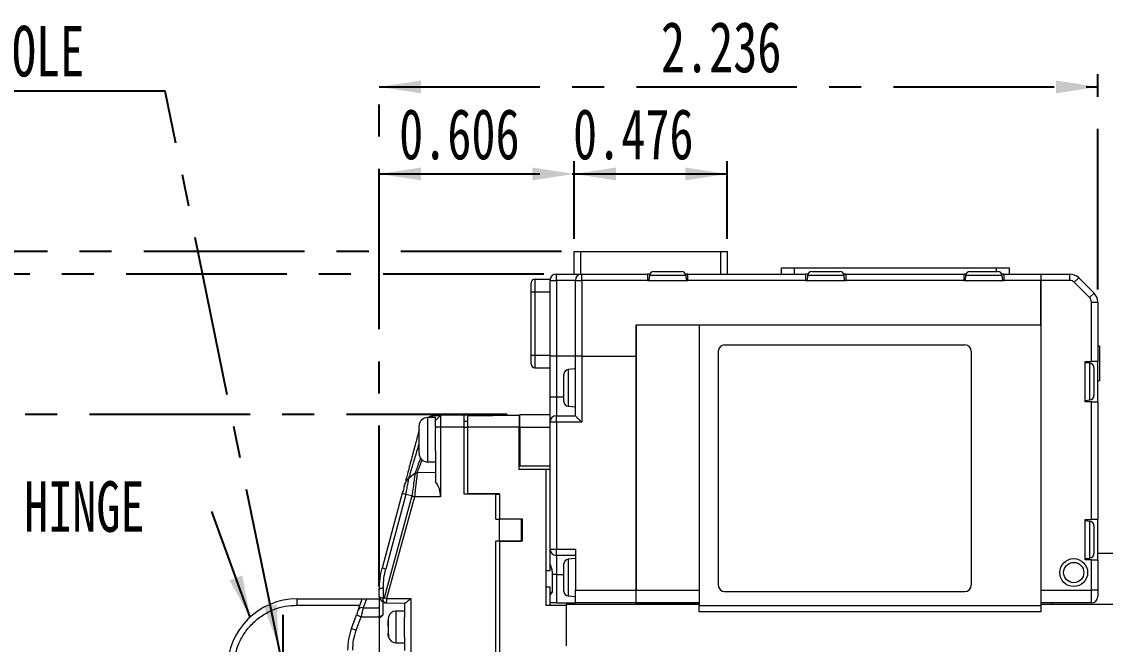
# Model space of a CAD drawing. Header units: inches. Extents: x 0.2 to 16.3, y 0.2 to 11.5.
# Drawn here: x 3.364 to 6.739, y 7.238 to 9.176 of the extents above; entities that cross this region are included whole.
import ezdxf

# ---------------------------------------------------------------- set-up
doc = ezdxf.new("R2010")
doc.units = ezdxf.units.IN
doc.header["$MEASUREMENT"] = 0
doc.linetypes.add('CENTERX2', pattern=[0.8, 0.5, -0.1, 0.1, -0.1])
doc.layers.add('CENTER_LINE', color=7, linetype='CENTERX2')
doc.styles.add('SLDTEXTSTYLE0', font='TXT', dxfattribs={"width": 0.7})
doc.dimstyles.new('SLDDIMSTYLE0', dxfattribs={"dimtxt": 0.15748, "dimasz": 0.13, "dimexe": 0, "dimexo": 0.0625, "dimgap": 0.03937, "dimtad": 1, "dimdec": 3, "dimrnd": 1e-09, "dimzin": 12, "dimdsep": 46, "dimtxsty": 'SLDTEXTSTYLE0', "dimsah": 1, "dimcen": 0.09, "dimadec": 0, "dimazin": 3, "dimtfac": 1, "dimtdec": 3, "dimtofl": 0, "dimtmove": 0, "dimatfit": 3, "dimfxl": 1, "dimfrac": 2, "dimtolj": 1, "dimtzin": 12, "dimarcsym": 0})
doc.dimstyles.new('SLDDIMSTYLE2', dxfattribs={"dimtxt": 0.15748, "dimasz": 0.13, "dimexe": 0, "dimexo": 0.0625, "dimgap": 0.03937, "dimtad": 0, "dimtih": 1, "dimtoh": 1, "dimdec": 3, "dimrnd": 1e-09, "dimdsep": 46, "dimtxsty": 'SLDTEXTSTYLE0', "dimsah": 1, "dimcen": 0, "dimadec": 0, "dimazin": 2, "dimtol": 1, "dimtp": 0.003937, "dimtm": 0.003937, "dimtfac": 1, "dimtdec": 3, "dimtmove": 0, "dimatfit": 3, "dimfxl": 1, "dimfrac": 2, "dimtolj": 1, "dimarcsym": 0})
doc.dimstyles.new('SLDDIMSTYLE4', dxfattribs={"dimtxt": 0.15748, "dimasz": 0.13, "dimexe": 0, "dimexo": 0.0625, "dimgap": 0.03937, "dimtad": 1, "dimdec": 3, "dimrnd": 1e-09, "dimdsep": 46, "dimtxsty": 'SLDTEXTSTYLE0', "dimsah": 1, "dimcen": 0.09, "dimadec": 0, "dimazin": 2, "dimtfac": 1, "dimtdec": 3, "dimtmove": 0, "dimatfit": 0, "dimfxl": 1, "dimfrac": 2, "dimtolj": 1, "dimtzin": 12, "dimarcsym": 0})
doc.dimstyles.new('SLDDIMSTYLE6', dxfattribs={"dimtxt": 0.15748, "dimasz": 0.13, "dimexe": 0, "dimexo": 0.0625, "dimgap": 0.03937, "dimtad": 1, "dimdec": 1, "dimrnd": 1e-09, "dimzin": 12, "dimdsep": 46, "dimtxsty": 'SLDTEXTSTYLE0', "dimsah": 1, "dimcen": 0.09, "dimadec": 0, "dimazin": 3, "dimtfac": 1, "dimtdec": 1, "dimtofl": 0, "dimtmove": 0, "dimatfit": 3, "dimfxl": 1, "dimfrac": 2, "dimtolj": 1, "dimtzin": 12, "dimarcsym": 0})
doc.dimstyles.new('SLDDIMSTYLE7', dxfattribs={"dimtxt": 0.15748, "dimasz": 0.13, "dimexe": 0, "dimexo": 0.0625, "dimgap": 0.03937, "dimtad": 1, "dimdec": 3, "dimrnd": 1e-09, "dimdsep": 46, "dimtxsty": 'SLDTEXTSTYLE0', "dimsah": 1, "dimcen": 0.09, "dimadec": 0, "dimazin": 2, "dimtfac": 1, "dimtdec": 3, "dimtofl": 0, "dimtmove": 0, "dimatfit": 3, "dimfxl": 1, "dimfrac": 2, "dimtolj": 1, "dimtzin": 12, "dimarcsym": 0})
doc.dimstyles.new('SLDDIMSTYLE8', dxfattribs={"dimtxt": 0.15748, "dimasz": 0.13, "dimexe": 0, "dimexo": 0.0625, "dimgap": 0.03937, "dimtad": 0, "dimtih": 1, "dimtoh": 1, "dimdec": 3, "dimrnd": 1e-09, "dimzin": 12, "dimdsep": 46, "dimtxsty": 'SLDTEXTSTYLE0', "dimsah": 1, "dimcen": 0, "dimadec": 0, "dimazin": 3, "dimtfac": 1, "dimtdec": 3, "dimtmove": 0, "dimatfit": 3, "dimfxl": 1, "dimfrac": 2, "dimtolj": 1, "dimtzin": 12, "dimarcsym": 0})
doc.dimstyles.new('SLDDIMSTYLE9', dxfattribs={"dimtxt": 0.18, "dimasz": 0.13, "dimexe": 0, "dimexo": 0.0625, "dimgap": 0, "dimtad": 0, "dimtih": 1, "dimtoh": 1, "dimdec": 0, "dimrnd": 1e-09, "dimzin": 0, "dimdsep": 46, "dimtxsty": 'Standard', "dimsah": 1, "dimcen": 0.09, "dimadec": 0, "dimazin": 0, "dimtfac": 0.13, "dimtdec": 0, "dimtofl": 0, "dimtmove": 0, "dimatfit": 3, "dimfxl": 1, "dimfrac": 2, "dimtolj": 1, "dimtzin": 0, "dimarcsym": 0})

# ---------------------------------------------------------------- blocks, each defined once
blk = doc.blocks.new('_D_3')
at = {"layer": 'CENTER_LINE'}
for p, q in [((3.8104, 8.96), (2.0948, 8.96)), ((4.1636, 7.23), (3.8104, 8.96)), ((4.1911, 7.095), (4.1636, 7.23)), ((4.1911, 7.095), (4.2411, 6.8501))]:
    blk.add_line(p, q, dxfattribs=at)
for points in [[(4.1636, 7.23), (4.1572, 7.3614), (4.118, 7.3534)], [(4.1911, 7.095), (4.1975, 6.9636), (4.2367, 6.9716)]]:
    blk.add_solid(points, dxfattribs=at)
at = {"layer": 'CENTER_LINE', "attachment_point": 1, "style": 'SLDTEXTSTYLE0'}
for s, insert, char_height in [('%%c', (2.0948, 9.163), 0.15748), ('0.138', (2.2692, 9.163), 0.15748), ('HOLE', (3.2582, 9.163), 0.15748), ('±0.004', (2.8131, 9.1099), 0.11024)]:
    blk.add_mtext(s, dxfattribs=dict(at, insert=insert, char_height=char_height))
blk = doc.blocks.new('_D_9')
at = {"layer": 'CENTER_LINE'}
for p, q in [((4.8742, 7.9531), (3.2358, 7.9531)), ((3.2751, 6.7919), (3.2751, 7.9531)), ((5.0081, 6.7919), (3.2358, 6.7919))]:
    blk.add_line(p, q, dxfattribs=at)
for points in [[(3.2751, 7.9531), (3.2551, 7.8231), (3.2951, 7.8231)], [(3.2751, 6.7919), (3.2951, 6.9219), (3.2551, 6.9219)]]:
    blk.add_solid(points, dxfattribs=at)
at = {"layer": 'CENTER_LINE', "insert": (3.0721, 7.2364), "char_height": 0.15748, "attachment_point": 1, "rotation": 90, "style": 'SLDTEXTSTYLE0'}
blk.add_mtext('1.2', dxfattribs=at)
blk = doc.blocks.new('_D_10')
at = {"layer": 'CENTER_LINE'}
for p, q in [((5.0829, 8.5003), (5.0829, 8.7413)), ((5.5593, 8.5003), (5.5593, 8.7413)), ((5.0829, 8.702), (5.5593, 8.702))]:
    blk.add_line(p, q, dxfattribs=at)
for points in [[(5.0829, 8.702), (5.2129, 8.682), (5.2129, 8.722)], [(5.5593, 8.702), (5.4293, 8.722), (5.4293, 8.682)]]:
    blk.add_solid(points, dxfattribs=at)
at = {"layer": 'CENTER_LINE', "insert": (5.0796, 8.905), "char_height": 0.15748, "attachment_point": 1, "style": 'SLDTEXTSTYLE0'}
blk.add_mtext('0.476', dxfattribs=at)
blk = doc.blocks.new('_D_13')
at = {"layer": 'CENTER_LINE'}
for p, q in [((4.9884, 8.3901), (3.2358, 8.3901)), ((3.2751, 7.9531), (3.2751, 8.3901)), ((4.8742, 7.9531), (3.2358, 7.9531))]:
    blk.add_line(p, q, dxfattribs=at)
for points in [[(3.2751, 8.3901), (3.2551, 8.2601), (3.2951, 8.2601)], [(3.2751, 7.9531), (3.2951, 8.0831), (3.2551, 8.0831)]]:
    blk.add_solid(points, dxfattribs=at)
at = {"layer": 'CENTER_LINE', "insert": (3.0721, 7.9301), "char_height": 0.15748, "attachment_point": 1, "rotation": 90, "style": 'SLDTEXTSTYLE0'}
blk.add_mtext('0.437', dxfattribs=at)
blk = doc.blocks.new('_D_14')
at = {"layer": 'CENTER_LINE'}
for p, q in [((3.2751, 8.4609), (3.2751, 8.865)), ((5.0435, 8.4609), (3.2358, 8.4609)), ((3.2751, 8.3901), (3.2751, 8.4609)), ((4.9884, 8.3901), (3.2358, 8.3901)), ((3.2751, 8.3901), (3.2751, 8.1401))]:
    blk.add_line(p, q, dxfattribs=at)
for points in [[(3.2751, 8.4609), (3.2951, 8.5909), (3.2551, 8.5909)], [(3.2751, 8.3901), (3.2551, 8.2601), (3.2951, 8.2601)]]:
    blk.add_solid(points, dxfattribs=at)
at = {"layer": 'CENTER_LINE', "insert": (3.0721, 8.3821), "char_height": 0.15748, "attachment_point": 1, "rotation": 90, "style": 'SLDTEXTSTYLE0'}
blk.add_mtext('0.071', dxfattribs=at)
blk = doc.blocks.new('_D_15')
at = {"layer": 'CENTER_LINE'}
for p, q in [((4.4766, 7.4184), (4.4766, 8.7413)), ((5.0829, 8.5003), (5.0829, 8.7413)), ((4.4766, 8.702), (5.0829, 8.702))]:
    blk.add_line(p, q, dxfattribs=at)
for points in [[(4.4766, 8.702), (4.6066, 8.682), (4.6066, 8.722)], [(5.0829, 8.702), (4.9529, 8.722), (4.9529, 8.682)]]:
    blk.add_solid(points, dxfattribs=at)
at = {"layer": 'CENTER_LINE', "insert": (4.5383, 8.905), "char_height": 0.15748, "attachment_point": 1, "style": 'SLDTEXTSTYLE0'}
blk.add_mtext('0.606', dxfattribs=at)
blk = doc.blocks.new('_D_16')
at = {"layer": 'CENTER_LINE'}
for p, q in [((4.4766, 7.4184), (4.4766, 9.0124)), ((6.7128, 8.3423), (6.7128, 9.0124)), ((4.4766, 8.973), (6.7128, 8.973))]:
    blk.add_line(p, q, dxfattribs=at)
for points in [[(4.4766, 8.973), (4.6066, 8.953), (4.6066, 8.993)], [(6.7128, 8.973), (6.5828, 8.993), (6.5828, 8.953)]]:
    blk.add_solid(points, dxfattribs=at)
at = {"layer": 'CENTER_LINE', "insert": (5.3532, 9.176), "char_height": 0.15748, "attachment_point": 1, "style": 'SLDTEXTSTYLE0'}
blk.add_mtext('2.236', dxfattribs=at)
blk = doc.blocks.new('_D_18')
at = {"layer": 'CENTER_LINE'}
for p, q in [((6.9283, 7.4578), (6.983, 7.7017)), ((6.9283, 7.4578), (6.9068, 7.3617)), ((6.9068, 7.3617), (6.6232, 6.0965)), ((6.6232, 6.0965), (4.6287, 6.0965))]:
    blk.add_line(p, q, dxfattribs=at)
for points in [[(6.9283, 7.4578), (6.9762, 7.5803), (6.9372, 7.589)], [(6.9068, 7.3617), (6.8588, 7.2393), (6.8978, 7.2305)]]:
    blk.add_solid(points, dxfattribs=at)
at = {"layer": 'CENTER_LINE', "char_height": 0.15748, "attachment_point": 1, "style": 'SLDTEXTSTYLE0'}
for s, insert in [('2-M3X0.5P TAP HOLE', (4.6287, 6.483)), ('DEPTH 8.5', (5.1259, 6.2995))]:
    blk.add_mtext(s, dxfattribs=dict(at, insert=insert))
blk = doc.blocks.new('SW_NOTE_0_5')
at = {"layer": 'CENTER_LINE', "color": 0, "insert": (-0.5846, 0.0943), "char_height": 0.15748, "attachment_point": 1, "style": 'SLDTEXTSTYLE0'}
blk.add_mtext('HINGE', dxfattribs=at)
blk = doc.blocks.new('SW_CENTERMARKSYMBOL_0')
at = {"layer": 'CENTER_LINE', "color": 0}
for p, q in [((0, 0.0984), (0, 0.1673)), ((0, 0), (0, 0.0984)), ((-0.0984, 0), (-0.1673, 0)), ((0, 0), (-0.0984, 0)), ((0, 0), (0, -0.0984)), ((0, 0), (0.0984, 0)), ((0.0984, 0), (0.1673, 0)), ((0, -0.0984), (0, -0.1673))]:
    blk.add_line(p, q, dxfattribs=at)

msp = doc.modelspace()

# ---------------------------------------------------------------- linework, layer by layer
at = {"color": 7, "linetype": 'Continuous', "lineweight": 18}
for p, q in [((5.0829, 8.3901), (5.0829, 8.4609)), ((5.0829, 8.4609), (5.1026, 8.4609)), ((5.1026, 8.4609), (5.1026, 8.3901)), ((5.1026, 8.4609), (5.5396, 8.4609)), ((5.5396, 8.3901), (5.5396, 8.4609)), ((5.5396, 8.4609), (5.5593, 8.4609)), ((5.5593, 8.4609), (5.5593, 8.3901)), ((5.7285, 8.3901), (5.7285, 8.4098)), ((5.7285, 8.4098), (5.7679, 8.4098)), ((5.7679, 8.4098), (5.7679, 8.3901)), ((5.7679, 8.4098), (6.3978, 8.4098)), ((6.3978, 8.4098), (6.4372, 8.4098)), ((6.4372, 8.4098), (6.4372, 8.3901)), ((4.9608, 8.3743), (4.9608, 8.335)), ((4.9608, 8.3743), (5.0081, 8.3743)), ((5.0081, 8.3704), (5.0081, 8.3743)), ((5.0278, 8.3704), (5.0278, 8.3901)), ((5.0278, 8.3901), (5.1065, 8.3901)), ((5.1065, 8.3704), (5.1065, 8.3901)), ((5.1065, 8.3901), (5.3112, 8.3901)), ((5.3112, 8.3901), (5.3112, 8.3704)), ((5.3184, 8.3901), (5.3112, 8.3901)), ((5.3172, 8.3854), (5.3158, 8.3704)), ((5.3309, 8.398), (5.3979, 8.398)), ((5.3979, 8.398), (5.4175, 8.398)), ((5.4372, 8.3901), (5.43, 8.3901)), ((5.4326, 8.3704), (5.4313, 8.3854)), ((5.4372, 8.3704), (5.4372, 8.3901)), ((5.4372, 8.3901), (5.8033, 8.3901)), ((5.8033, 8.3901), (5.8033, 8.3704)), ((5.8106, 8.3901), (5.8033, 8.3901)), ((5.8093, 8.3854), (5.808, 8.3704)), ((5.823, 8.398), (5.89, 8.398)), ((5.89, 8.398), (5.9097, 8.398)), ((5.9293, 8.3901), (5.9221, 8.3901)), ((5.9247, 8.3704), (5.9234, 8.3854)), ((5.9293, 8.3704), (5.9293, 8.3901)), ((5.9293, 8.3901), (6.2955, 8.3901)), ((6.2955, 8.3901), (6.2955, 8.3704)), ((6.3027, 8.3901), (6.2955, 8.3901)), ((6.3014, 8.3854), (6.3001, 8.3704)), ((6.3151, 8.398), (6.3822, 8.398)), ((6.3822, 8.398), (6.4018, 8.398)), ((6.4215, 8.3901), (6.4142, 8.3901)), ((6.4168, 8.3704), (6.4155, 8.3854)), ((6.4215, 8.3704), (6.4215, 8.3901)), ((6.4215, 8.3901), (6.5356, 8.3901)), ((6.5356, 8.3901), (6.5356, 8.3704)), ((6.5356, 8.3901), (6.6256, 8.3901)), ((6.6256, 8.3704), (6.6256, 8.3901)), ((6.6395, 8.3646), (6.6535, 8.3785)), ((6.6535, 8.3785), (6.652, 8.38)), ((6.6535, 8.3785), (6.7013, 8.3307)), ((4.949, 8.335), (4.949, 8.3625)), ((5.0081, 8.3704), (5.0278, 8.3704)), ((5.0081, 8.1342), (5.0081, 8.3704)), ((5.0868, 8.3704), (5.0278, 8.3704)), ((5.0278, 8.3704), (5.0278, 8.1342)), ((5.0868, 8.3704), (5.1065, 8.3704)), ((5.0868, 8.1342), (5.0868, 8.3704)), ((5.1065, 8.3704), (5.1065, 8.1342)), ((5.3112, 8.3704), (5.1065, 8.3704)), ((5.3112, 8.3704), (5.4372, 8.3704)), ((5.8033, 8.3704), (5.4372, 8.3704)), ((5.8033, 8.3704), (5.9293, 8.3704)), ((6.2955, 8.3704), (5.9293, 8.3704)), ((6.2955, 8.3704), (6.4215, 8.3704)), ((6.5356, 8.3704), (6.4215, 8.3704)), ((6.5356, 8.2326), (6.5356, 8.3704)), ((6.5356, 8.3704), (6.5356, 7.4058)), ((6.6256, 8.3704), (6.5356, 8.3704)), ((6.6873, 8.3168), (6.6395, 8.3646)), ((4.949, 8.335), (4.9608, 8.335)), ((4.949, 8.1381), (4.949, 8.335)), ((4.9608, 8.335), (5.0081, 8.335)), ((4.9608, 8.335), (4.9608, 8.1381)), ((6.6873, 8.3168), (6.7013, 8.3307)), ((6.6931, 8.1184), (6.6931, 8.3029)), ((6.6931, 8.3029), (6.7128, 8.3029)), ((6.7128, 8.3029), (6.7128, 8.1184)), ((5.2758, 8.2326), (6.5356, 8.2326)), ((5.2758, 8.1342), (5.2758, 8.2326)), ((5.2758, 8.2326), (5.2758, 7.4058)), ((5.2758, 8.2326), (5.4726, 8.2326)), ((5.4726, 8.2326), (5.4726, 7.4058)), ((5.4726, 8.2326), (5.4726, 7.3586)), ((5.4726, 8.2326), (6.5356, 8.2326)), ((6.5356, 8.2326), (6.5356, 7.3586)), ((5.5514, 8.1696), (6.2994, 8.1696)), ((4.949, 8.1381), (4.9608, 8.1381)), ((4.949, 8.1105), (4.949, 8.1381)), ((4.9608, 8.1381), (5.0081, 8.1381)), ((4.9608, 8.1381), (4.9608, 8.0987)), ((5.5317, 8.1499), (5.5317, 7.4216)), ((6.3191, 8.1499), (6.3191, 7.4216)), ((6.7187, 8.1657), (6.7128, 8.1657)), ((6.7187, 8.1657), (6.7187, 8.0574)), ((5.0278, 8.1342), (5.0081, 8.1342)), ((5.0081, 8.0082), (5.0081, 8.1342)), ((5.0868, 8.1342), (5.0278, 8.1342)), ((5.0278, 8.1342), (5.0278, 8.0082)), ((5.1065, 8.1342), (5.0868, 8.1342)), ((5.0868, 7.9491), (5.0868, 8.1342)), ((5.1065, 8.1342), (5.2758, 8.1342)), ((5.1065, 8.1342), (5.1065, 7.9294)), ((5.2758, 7.4058), (5.2758, 8.1342)), ((6.6734, 8.1184), (6.6931, 8.1184)), ((6.6734, 7.9924), (6.6734, 8.1184)), ((6.6884, 8.1125), (6.6734, 8.1138)), ((6.7128, 8.1184), (6.6931, 8.1184)), ((6.7128, 7.9924), (6.7128, 8.1184)), ((4.9608, 8.0987), (5.0081, 8.0987)), ((5.0514, 8.0584), (5.0514, 8.0791)), ((5.0868, 8.0948), (5.064, 8.0928)), ((6.701, 8.0988), (6.701, 8.0388)), ((5.0514, 7.9924), (5.0514, 8.0584)), ((6.701, 8.0388), (6.701, 8.0121)), ((6.7187, 8.0574), (6.7128, 8.0574)), ((5.0081, 8.0082), (5.0278, 8.0082)), ((5.0081, 7.9294), (5.0081, 8.0082)), ((5.0278, 8.0082), (5.0278, 7.9491)), ((5.064, 7.9787), (5.0868, 7.9767)), ((6.6734, 7.9971), (6.6884, 7.9984)), ((6.6931, 7.9924), (6.6734, 7.9924)), ((6.6931, 7.6263), (6.6931, 7.9924)), ((6.6931, 7.9924), (6.7128, 7.9924)), ((6.7128, 7.9924), (6.7128, 7.6263)), ((4.6518, 7.9433), (4.6262, 7.9433)), ((4.6371, 7.9479), (4.6311, 7.9433)), ((4.6371, 7.9479), (4.6311, 7.9433)), ((4.6311, 7.9433), (4.636, 7.9471)), ((4.643, 7.9495), (4.6675, 7.95)), ((4.6675, 7.95), (4.6518, 7.9339)), ((4.6518, 7.9339), (4.6518, 7.9433)), ((4.6518, 7.9138), (4.6518, 7.9339)), ((4.7404, 7.9512), (4.6675, 7.95)), ((4.6675, 7.95), (4.6675, 7.9138)), ((4.7404, 7.9512), (4.8309, 7.9528)), ((4.7404, 7.9138), (4.7404, 7.9512)), ((4.8309, 7.9528), (4.8309, 7.9504)), ((4.9116, 7.9513), (4.9136, 7.9514)), ((4.9136, 7.9137), (4.9136, 7.9531)), ((4.9136, 7.9531), (5.0081, 7.9531)), ((5.0278, 7.9491), (5.0868, 7.9491)), ((5.0278, 7.9294), (5.0278, 7.9491)), ((4.6006, 7.8311), (4.6006, 7.9177)), ((4.6675, 7.9138), (4.6518, 7.9138)), ((4.6518, 7.9138), (4.6518, 7.9091)), ((4.6518, 7.8397), (4.6518, 7.9091)), ((4.6675, 7.9138), (4.6675, 7.6972)), ((4.7404, 7.9138), (4.6675, 7.9138)), ((4.7522, 7.9317), (4.7404, 7.9317)), ((4.7404, 7.705), (4.7404, 7.9138)), ((4.7404, 7.9138), (4.7522, 7.9138)), ((4.7522, 7.707), (4.7522, 7.9138)), ((4.9136, 7.9138), (4.9116, 7.9138)), ((4.9116, 7.782), (4.9116, 7.9138)), ((4.9136, 7.9137), (5.0081, 7.9137)), ((4.9136, 7.9137), (4.9136, 7.7917)), ((5.0278, 7.9294), (5.0081, 7.9294)), ((5.0081, 7.5338), (5.0081, 7.9294)), ((5.1065, 7.9294), (5.0278, 7.9294)), ((5.0278, 7.9294), (5.0278, 7.5338)), ((4.6518, 7.8397), (4.6518, 7.7433)), ((4.9116, 7.835), (4.9136, 7.835)), ((4.6262, 7.8055), (4.6518, 7.8055)), ((4.5874, 7.7691), (4.569, 7.7549)), ((4.6518, 7.7725), (4.5944, 7.7715)), ((4.9963, 7.782), (4.9116, 7.782)), ((5.0081, 7.7917), (4.9136, 7.7917)), ((4.9963, 7.3587), (4.9963, 7.782)), ((5.0081, 7.782), (4.9963, 7.782)), ((4.555, 7.7339), (4.5548, 7.7334)), ((4.5589, 7.7427), (4.555, 7.7339)), ((4.555, 7.7339), (4.5581, 7.7408)), ((4.5556, 7.736), (4.5551, 7.7339)), ((4.5556, 7.736), (4.5551, 7.7342)), ((4.5558, 7.735), (4.556, 7.735)), ((4.569, 7.7549), (4.5643, 7.7499)), ((4.5643, 7.7499), (4.569, 7.7549)), ((4.5686, 7.753), (4.569, 7.7549)), ((4.5481, 7.7084), (4.4854, 7.4744)), ((4.5781, 7.6994), (4.4916, 7.3823)), ((4.559, 7.7044), (4.4966, 7.4714)), ((4.586, 7.6972), (4.4994, 7.3801)), ((4.5781, 7.6994), (4.559, 7.7044)), ((4.6675, 7.6972), (4.586, 7.6972)), ((4.8388, 7.705), (4.7404, 7.705)), ((4.7522, 7.707), (4.7522, 7.705)), ((4.7522, 7.707), (4.8506, 7.707)), ((4.7561, 7.707), (4.7561, 7.705)), ((4.8388, 7.6275), (4.8388, 7.705)), ((4.8388, 7.705), (4.8506, 7.705)), ((4.8506, 7.707), (4.8506, 7.6283)), ((4.8388, 7.6275), (4.8506, 7.6275)), ((4.8506, 7.6283), (4.8506, 7.6275)), ((4.8506, 7.6283), (4.9215, 7.6283)), ((4.8506, 7.559), (4.8506, 7.6275)), ((4.9195, 7.6275), (4.8506, 7.6275)), ((4.9195, 7.559), (4.9195, 7.6275)), ((4.9215, 7.6283), (4.9215, 7.5582)), ((6.6734, 7.6263), (6.6931, 7.6263)), ((6.6734, 7.5003), (6.6734, 7.6263)), ((6.6884, 7.6204), (6.6734, 7.6217)), ((6.7128, 7.6263), (6.6931, 7.6263)), ((6.701, 7.6066), (6.701, 7.5467)), ((6.7128, 7.5003), (6.7128, 7.6263)), ((4.8506, 7.559), (4.8388, 7.559)), ((4.8388, 6.9689), (4.8388, 7.559)), ((4.8506, 7.559), (4.9195, 7.559)), ((4.8506, 7.559), (4.8506, 7.5582)), ((4.8506, 7.5582), (4.8506, 6.9669)), ((4.9215, 7.5582), (4.8506, 7.5582)), ((5.0081, 7.5338), (5.0278, 7.5338)), ((5.0081, 7.5143), (5.0081, 7.5338)), ((5.0278, 7.5338), (5.0868, 7.5338)), ((5.0278, 7.5141), (5.0278, 7.5338)), ((5.0868, 7.5338), (5.0868, 7.4058)), ((6.701, 7.5467), (6.701, 7.52)), ((5.0081, 7.4669), (5.0081, 7.5143)), ((5.0868, 7.5141), (5.0278, 7.5141)), ((5.0278, 7.5141), (5.0278, 7.455)), ((5.0868, 7.5043), (5.064, 7.5023)), ((6.6734, 7.5049), (6.6884, 7.5062)), ((6.6931, 7.5003), (6.6734, 7.5003)), ((6.6931, 7.4058), (6.6931, 7.5003)), ((6.6931, 7.5003), (6.7128, 7.5003)), ((6.76, 7.52), (6.7128, 7.52)), ((6.7128, 7.5003), (6.7128, 7.4058)), ((4.4966, 7.4714), (4.4854, 7.4744)), ((4.9963, 7.4669), (5.0081, 7.4669)), ((5.0107, 7.4829), (5.0081, 7.4829)), ((5.0514, 7.4678), (5.0514, 7.4885)), ((5.0514, 7.4019), (5.0514, 7.4678)), ((5.0278, 7.455), (5.0159, 7.455)), ((5.0159, 7.3996), (5.0159, 7.455)), ((5.0278, 7.455), (5.0278, 7.3665)), ((4.4766, 7.3865), (4.4766, 7.4071)), ((4.4891, 7.4143), (4.4891, 7.3806)), ((5.0081, 7.4158), (4.9963, 7.4158)), ((5.0081, 7.3587), (5.0081, 7.4158)), ((5.0081, 7.3996), (5.0159, 7.3996)), ((5.0868, 7.4058), (5.2758, 7.4058)), ((5.0868, 7.3665), (5.0868, 7.4058)), ((5.2758, 7.4058), (5.4726, 7.4058)), ((5.2758, 7.3665), (5.2758, 7.4058)), ((5.5514, 7.4019), (6.2994, 7.4019)), ((6.5356, 7.4058), (6.6931, 7.4058)), ((6.7128, 7.4058), (6.6931, 7.4058)), ((6.6931, 7.3665), (6.6931, 7.4058)), ((6.7128, 7.4058), (6.7128, 7.3861)), ((4.2207, 7.3594), (4.2207, 7.379)), ((4.2207, 7.379), (4.4236, 7.379)), ((4.2207, 7.3594), (4.4164, 7.3594)), ((4.4114, 7.3455), (4.4236, 7.379)), ((4.4236, 7.379), (4.4363, 7.379)), ((4.4363, 7.379), (4.4262, 7.3512)), ((4.4363, 7.379), (4.4766, 7.379)), ((4.4766, 7.379), (4.4766, 7.3512)), ((4.4891, 7.3806), (4.4884, 7.3807)), ((4.4944, 7.367), (4.4973, 7.3669)), ((4.4963, 7.3666), (4.556, 7.3656)), ((4.4994, 7.3801), (4.5747, 7.3801)), ((4.5553, 7.3656), (4.5553, 7.3223)), ((4.5747, 7.3801), (4.5747, 7.2033)), ((5.0278, 7.3665), (5.0081, 7.3665)), ((5.0278, 7.3665), (5.0868, 7.3665)), ((5.0593, 7.2326), (5.0593, 7.3625)), ((5.0593, 7.3625), (5.4726, 7.3625)), ((5.064, 7.3881), (5.0868, 7.3861)), ((5.2758, 7.3665), (5.0868, 7.3665)), ((5.4726, 7.3665), (5.2758, 7.3665)), ((5.2758, 7.3645), (5.2758, 7.3665)), ((5.4726, 7.3645), (5.2758, 7.3645)), ((6.6931, 7.3665), (6.5356, 7.3665)), ((6.5356, 7.3625), (6.76, 7.3625)), ((6.5711, 7.3625), (6.5711, 7.3665)), ((4.39, 7.2868), (4.4053, 7.3288)), ((4.4053, 7.3288), (4.4201, 7.3234)), ((4.4262, 7.3512), (4.4766, 7.3512)), ((4.4766, 7.3512), (4.4766, 7.3234)), ((4.5553, 7.3409), (4.5278, 7.3409)), ((5.0593, 7.3587), (4.9963, 7.3587)), ((5.4726, 7.3586), (6.5356, 7.3586)), ((5.4726, 7.3389), (5.4726, 7.3586)), ((6.5356, 7.3389), (5.4726, 7.3389)), ((6.5356, 7.3586), (6.5356, 7.3389)), ((4.4048, 7.2815), (4.4201, 7.3234)), ((4.4201, 7.3234), (4.4766, 7.3234)), ((4.4766, 7.3234), (4.4766, 7.204)), ((4.5048, 7.3228), (4.5041, 7.3172)), ((4.5041, 7.3172), (4.5041, 7.309)), ((4.5041, 7.309), (4.5045, 7.3104)), ((4.5041, 7.3047), (4.5041, 7.309)), ((4.5041, 7.2985), (4.5041, 7.3047)), ((4.5041, 7.2942), (4.5041, 7.2985)), ((4.5553, 7.3073), (4.5553, 7.3223)), ((4.5553, 7.261), (4.5553, 7.3073)), ((4.39, 7.2868), (4.4048, 7.2815)), ((4.5045, 7.2904), (4.5041, 7.2891)), ((4.5041, 7.2891), (4.5041, 7.2724)), ((4.5041, 7.2724), (4.5048, 7.2668)), ((4.5041, 7.2661), (4.5041, 7.2724)), ((4.5048, 7.2605), (4.5041, 7.2661)), ((4.5048, 7.2668), (4.5048, 7.2605)), ((4.5553, 7.261), (4.5553, 7.2179)), ((4.5278, 7.2424), (4.5553, 7.2424))]:
    msp.add_line(p, q, dxfattribs=at)
at = {"color": 8, "linetype": 'Continuous', "lineweight": 18}
for p, q in [((6.3978, 8.398), (6.3978, 8.4098)), ((5.4054, 8.3854), (5.3172, 8.3854)), ((5.4313, 8.3854), (5.4054, 8.3854)), ((5.8975, 8.3854), (5.8093, 8.3854)), ((5.9234, 8.3854), (5.8975, 8.3854)), ((6.3897, 8.3854), (6.3014, 8.3854)), ((6.4155, 8.3854), (6.3897, 8.3854)), ((6.6884, 8.0336), (6.6884, 8.1125)), ((5.064, 8.0928), (5.064, 8.0655)), ((5.064, 8.0655), (5.064, 7.9787)), ((5.0278, 8.0082), (5.0514, 8.0082)), ((6.6884, 7.9984), (6.6884, 8.0336)), ((4.6262, 7.9433), (4.6262, 7.8055)), ((6.6884, 7.5415), (6.6884, 7.6204)), ((4.9215, 7.5918), (4.9195, 7.5918)), ((4.9195, 7.5784), (4.9215, 7.5784)), ((6.6884, 7.5062), (6.6884, 7.5415)), ((5.064, 7.5023), (5.064, 7.475)), ((5.064, 7.475), (5.064, 7.3881)), ((5.0278, 7.455), (5.0514, 7.455)), ((4.5278, 7.3409), (4.5278, 7.3073)), ((4.5278, 7.3073), (4.5278, 7.2424))]:
    msp.add_line(p, q, dxfattribs=at)
at = {"color": 7, "linetype": 'Continuous', "lineweight": 18, "flags": 128}
msp.add_lwpolyline([(4.4766, 7.4071), (4.4768, 7.4081), (4.4774, 7.4091), (4.4784, 7.4101), (4.4798, 7.4111), (4.4816, 7.412), (4.4838, 7.4128), (4.4863, 7.4136), (4.4891, 7.4143)], dxfattribs=at)
at = {"color": 7, "linetype": 'Continuous', "lineweight": 18}
for radius in [0.0433, 0.0315]:
    msp.add_circle((6.638, 7.4609), radius, dxfattribs=at)
for centre, radius, start, end in [((4.9608, 8.3625), 0.0118, 90, 180), ((5.0278, 8.3704), 0.0197, 90, 180), ((5.1065, 8.3704), 0.0197, 90, 180), ((5.3309, 8.3842), 0.0138, 90, 175), ((5.4175, 8.3842), 0.0138, 5, 90), ((5.823, 8.3842), 0.0138, 90, 175), ((5.9097, 8.3842), 0.0138, 5, 90), ((6.3151, 8.3842), 0.0138, 90, 175), ((6.4018, 8.3842), 0.0138, 5, 90), ((6.6256, 8.3507), 0.0394, 45, 90), ((6.6256, 8.3507), 0.0197, 45, 90), ((6.6734, 8.3029), 0.0197, 0, 45), ((6.6734, 8.3029), 0.0394, 0, 45), ((5.5514, 8.1499), 0.0197, 90, 180), ((6.2994, 8.1499), 0.0197, 0, 90), ((4.9608, 8.1105), 0.0118, 180, 270), ((6.6872, 8.0988), 0.0138, 0, 85), ((5.0652, 8.0791), 0.0138, 95, 180), ((6.6872, 8.0121), 0.0138, 275, 0), ((5.0652, 7.9924), 0.0138, 180, 265), ((4.6262, 7.9177), 0.0256, 90, 180), ((5.0278, 7.9294), 0.0197, 90, 180), ((4.6262, 7.8311), 0.0256, 180, 270), ((6.6872, 7.6066), 0.0138, 0, 85), ((5.0278, 7.5338), 0.0197, 180, 270), ((5.0652, 7.4885), 0.0138, 95, 180), ((6.6872, 7.52), 0.0138, 275, 0), ((5.0652, 7.4019), 0.0138, 180, 265), ((5.5514, 7.4216), 0.0197, 180, 270), ((6.2994, 7.4216), 0.0197, 270, 0), ((4.2207, 7.1625), 0.2165, 90, 270), ((5.0017, 9.2221), 1.9092, 254.5027, 254.7474), ((6.6931, 7.3861), 0.0197, 270, 0), ((4.4223, 7.3393), 0.0126, 72.0271, 150.4369), ((4.5278, 7.3172), 0.0236, 90, 167.148), ((4.575, 7.2195), 0.1969, 160, 180), ((4.5278, 7.2661), 0.0236, 193.5835, 270)]:
    msp.add_arc(centre, radius, start, end, dxfattribs=at)
msp.add_ellipse((4.5945, 7.6972), major_axis=(0, 0.0743), ratio=0.982842, start_param=4.712389, end_param=5.381677, dxfattribs=at)
at = {"color": 8, "linetype": 'Continuous', "lineweight": 18}
for points, knots in [([(4.636, 7.9471), (4.636, 7.9469), (4.6359, 7.9466), (4.6357, 7.9442), (4.6356, 7.9433)], [0, 0, 0, 0, 0.606351, 1, 1, 1, 1]), ([(4.6424, 7.9433), (4.6425, 7.9439), (4.643, 7.949), (4.643, 7.9493), (4.643, 7.9495)], [0, 0, 0, 0, 0.125082, 1, 1, 1, 1]), ([(4.569, 7.7549), (4.5692, 7.7555), (4.5695, 7.7565), (4.5719, 7.7648), (4.5757, 7.7776), (4.5808, 7.7947), (4.5868, 7.8152), (4.5935, 7.8378), (4.5983, 7.8539), (4.6006, 7.8617)], [0, 0, 0, 0, 0.143144, 0.287166, 0.430986, 0.574957, 0.718637, 0.862494, 1, 1, 1, 1]), ([(4.605, 7.8176), (4.6039, 7.8145), (4.6, 7.8036), (4.5941, 7.7875), (4.5885, 7.7721), (4.5878, 7.7701), (4.5874, 7.7691)], [0, 0, 0, 0, 0.107185, 0.374516, 0.689272, 1, 1, 1, 1]), ([(4.5944, 7.7715), (4.5946, 7.772), (4.595, 7.7729), (4.5976, 7.7797), (4.6017, 7.7902), (4.6059, 7.8011), (4.6091, 7.8093), (4.61, 7.8117)], [0, 0, 0, 0, 0.228689, 0.450272, 0.670143, 0.90183, 1, 1, 1, 1]), ([(4.559, 7.7044), (4.5603, 7.7112), (4.5629, 7.7243), (4.5658, 7.7386), (4.5674, 7.747), (4.5684, 7.7519), (4.5686, 7.7527), (4.5686, 7.753)], [0, 0, 0, 0, 0.293873, 0.576883, 0.732624, 0.879289, 1, 1, 1, 1]), ([(4.4884, 7.3807), (4.4881, 7.3799), (4.4875, 7.3782), (4.4872, 7.3754), (4.4875, 7.3727), (4.4885, 7.3704), (4.4896, 7.369), (4.4905, 7.3686), (4.4907, 7.3685)], [0, 0, 0, 0, 0.164948, 0.34698, 0.542494, 0.74552, 0.948546, 1, 1, 1, 1]), ([(4.4882, 7.3291), (4.4882, 7.337), (4.4882, 7.3529), (4.4882, 7.3668), (4.4882, 7.3698), (4.4882, 7.3705)], [0, 0, 0, 0, 0.437135, 0.874269, 1, 1, 1, 1]), ([(4.4944, 7.367), (4.494, 7.3672), (4.4929, 7.3675), (4.4915, 7.3687), (4.4901, 7.3706), (4.4891, 7.373), (4.4887, 7.3756), (4.4886, 7.3782), (4.4889, 7.3798), (4.4891, 7.3806)], [0, 0, 0, 0, 0.095347, 0.254415, 0.416082, 0.575419, 0.727902, 0.870106, 1, 1, 1, 1]), ([(4.4994, 7.3801), (4.4994, 7.3785), (4.4992, 7.3759), (4.4989, 7.3727), (4.4986, 7.3705), (4.4982, 7.3686), (4.4978, 7.3674), (4.4975, 7.3667), (4.4973, 7.3668), (4.4973, 7.3668)], [0, 0, 0, 0, 0.238934, 0.373634, 0.518186, 0.641389, 0.801252, 0.916713, 1, 1, 1, 1])]:
    msp.add_open_spline(points, degree=3, knots=knots, dxfattribs=at)
at = {"color": 7, "linetype": 'Continuous', "lineweight": 18}
for points in [[(4.636, 7.9471), (4.6371, 7.9478), (4.6392, 7.9491), (4.6417, 7.9494), (4.643, 7.9495)], [(4.5045, 7.3104), (4.5043, 7.307), (4.5041, 7.3004), (4.5043, 7.2938), (4.5045, 7.2904)], [(4.3939, 7.2195), (4.3944, 7.2301), (4.3953, 7.2512), (4.4016, 7.2714), (4.4048, 7.2815)]]:
    msp.add_open_spline(points, degree=3, dxfattribs=at)
for points, knots in [([(4.7522, 7.9494), (4.7819, 7.9498), (4.8351, 7.9504), (4.8882, 7.9511), (4.9116, 7.9513)], [0, 0, 0, 0, 0.560004, 1, 1, 1, 1]), ([(4.7522, 7.9138), (4.7522, 7.9178), (4.7522, 7.9258), (4.7522, 7.9365), (4.7522, 7.9445), (4.7522, 7.9488), (4.7522, 7.9492), (4.7522, 7.9494)], [0, 0, 0, 0, 0.214702, 0.429404, 0.644089, 0.858766, 1, 1, 1, 1]), ([(4.9116, 7.9513), (4.9116, 7.9509), (4.9116, 7.9501), (4.9116, 7.9436), (4.9116, 7.9341), (4.9116, 7.9235), (4.9116, 7.9166), (4.9116, 7.9138)], [0, 0, 0, 0, 0.214702, 0.429406, 0.644091, 0.858768, 1, 1, 1, 1]), ([(5.0868, 7.9491), (5.087, 7.949), (5.0873, 7.9486), (5.09, 7.946), (5.0943, 7.9417), (5.1, 7.9359), (5.1044, 7.9316), (5.1065, 7.9294)], [0, 0, 0, 0, 0.146754, 0.316126, 0.510248, 0.757793, 1, 1, 1, 1]), ([(4.6006, 7.9042), (4.6004, 7.9036), (4.6, 7.9021), (4.5993, 7.8993), (4.5984, 7.8961), (4.5979, 7.894), (4.5976, 7.8929)], [0, 0, 0, 0, 0.165544, 0.457121, 0.732988, 1, 1, 1, 1]), ([(4.9116, 7.9138), (4.8819, 7.9138), (4.8287, 7.9139), (4.7756, 7.9138), (4.7522, 7.9138)], [0, 0, 0, 0, 0.560005, 1, 1, 1, 1]), ([(4.5976, 7.8929), (4.5958, 7.8864), (4.5923, 7.8732), (4.5877, 7.8562), (4.584, 7.8421), (4.581, 7.831), (4.5767, 7.8149), (4.5713, 7.7948), (4.5654, 7.773), (4.561, 7.7564), (4.5591, 7.7495), (4.5584, 7.7466)], [0, 0, 0, 0, 0.107145, 0.216437, 0.280902, 0.344995, 0.409065, 0.567319, 0.724862, 0.886834, 1, 1, 1, 1]), ([(4.6006, 7.8906), (4.6004, 7.8906), (4.5976, 7.8918), (4.5976, 7.8923), (4.5976, 7.8929)], [0, 0, 0, 0, 0.05452, 1, 1, 1, 1]), ([(4.5874, 7.7691), (4.5873, 7.768), (4.5871, 7.7659), (4.5849, 7.7497), (4.5818, 7.7267), (4.5793, 7.7085), (4.5781, 7.6994)], [0, 0, 0, 0, 0.250224, 0.500004, 0.749764, 1, 1, 1, 1]), ([(4.5944, 7.7715), (4.5944, 7.7709), (4.5942, 7.7697), (4.5933, 7.7608), (4.592, 7.7494), (4.5905, 7.7364), (4.5885, 7.7189), (4.5869, 7.705), (4.586, 7.6972)], [0, 0, 0, 0, 0.180061, 0.378365, 0.505739, 0.63991, 0.801206, 1, 1, 1, 1]), ([(4.5874, 7.7691), (4.5885, 7.7698), (4.5907, 7.7711), (4.5932, 7.7714), (4.5944, 7.7715)], [0, 0, 0, 0, 0.502742, 1, 1, 1, 1]), ([(4.5555, 7.7351), (4.5551, 7.7337), (4.5543, 7.7308), (4.5525, 7.7239), (4.5504, 7.716), (4.5489, 7.7105), (4.5482, 7.7078)], [0, 0, 0, 0, 0.253072, 0.504788, 0.755918, 1, 1, 1, 1]), ([(4.5586, 7.7412), (4.5583, 7.7411), (4.5575, 7.7409), (4.5566, 7.7386), (4.5561, 7.7375)], [0, 0, 0, 0, 0.527132, 1, 1, 1, 1]), ([(4.5686, 7.7532), (4.567, 7.7521), (4.5622, 7.7487), (4.5593, 7.7436), (4.5574, 7.7402)], [0, 0, 0, 0, 0.327229, 1, 1, 1, 1]), ([(4.5685, 7.7535), (4.568, 7.7532), (4.5667, 7.7523), (4.5656, 7.7511), (4.565, 7.7504)], [0, 0, 0, 0, 0.417585, 1, 1, 1, 1]), ([(4.5488, 7.7081), (4.5492, 7.7079), (4.5501, 7.7073), (4.5558, 7.7055), (4.559, 7.7044)], [0, 0, 0, 0, 0.4315219, 1, 1, 1, 1]), ([(4.5781, 7.6994), (4.5786, 7.6992), (4.5797, 7.6989), (4.5818, 7.6987), (4.5836, 7.6982), (4.585, 7.6975), (4.5857, 7.6973), (4.586, 7.6972)], [0, 0, 0, 0, 0.249886, 0.499926, 0.747959, 0.907794, 1, 1, 1, 1]), ([(4.4766, 7.4071), (4.4769, 7.4185), (4.4777, 7.441), (4.4829, 7.4633), (4.4854, 7.4744)], [0, 0, 0, 0, 0.5044166, 1, 1, 1, 1]), ([(4.4891, 7.4143), (4.4894, 7.4239), (4.49, 7.443), (4.4944, 7.462), (4.4966, 7.4714)], [0, 0, 0, 0, 0.504153, 1, 1, 1, 1]), ([(5.0107, 7.4829), (5.0098, 7.4846), (5.0083, 7.487), (5.0081, 7.4893), (5.0081, 7.4901)], [0, 0, 0, 0, 0.662426, 1, 1, 1, 1]), ([(5.0159, 7.455), (5.0155, 7.4597), (5.0145, 7.4692), (5.012, 7.4783), (5.0107, 7.4829)], [0, 0, 0, 0, 0.494701, 1, 1, 1, 1]), ([(5.0081, 7.3867), (5.0084, 7.3885), (5.0092, 7.392), (5.0127, 7.3966), (5.0153, 7.399), (5.0159, 7.3996)], [0, 0, 0, 0, 0.450418, 0.856973, 1, 1, 1, 1]), ([(4.2207, 6.9657), (4.2124, 6.966), (4.1959, 6.9665), (4.1716, 6.9714), (4.1433, 6.9805), (4.112, 6.9968), (4.0805, 7.0223), (4.0591, 7.0487), (4.0456, 7.0718), (4.035, 7.0951), (4.0261, 7.1254), (4.0231, 7.1584), (4.0248, 7.1872), (4.0295, 7.2116), (4.0387, 7.2399), (4.0549, 7.2712), (4.0805, 7.3027), (4.1068, 7.3241), (4.13, 7.3376), (4.1533, 7.3482), (4.1836, 7.3574), (4.2083, 7.3587), (4.2207, 7.3594)], [0, 0, 0, 0, 0.040136, 0.079945, 0.120066, 0.184354, 0.250008, 0.315661, 0.34783, 0.380032, 0.439999, 0.5, 0.540114, 0.579922, 0.620066, 0.684355, 0.750008, 0.815661, 0.84783, 0.880033, 0.939991, 1, 1, 1, 1]), ([(4.4766, 7.3871), (4.4766, 7.3875), (4.4766, 7.3887), (4.4766, 7.378), (4.4766, 7.3635), (4.4766, 7.3539), (4.4766, 7.3497), (4.4766, 7.3407), (4.4766, 7.3313), (4.4766, 7.3262)], [0, 0, 0, 0, 0.119422, 0.412577, 0.715116, 0.717486, 0.735874, 0.857634, 1, 1, 1, 1]), ([(4.4766, 7.3865), (4.4768, 7.3848), (4.4772, 7.3813), (4.4815, 7.3747), (4.4871, 7.3709), (4.491, 7.3683)], [0, 0, 0, 0, 0.23397, 0.4786296, 1, 1, 1, 1]), ([(4.4766, 7.3865), (4.4771, 7.3859), (4.4782, 7.3846), (4.4849, 7.3821), (4.4884, 7.3807)], [0, 0, 0, 0, 0.470945, 1, 1, 1, 1]), ([(4.4916, 7.3823), (4.4915, 7.3821), (4.4914, 7.3819), (4.4911, 7.3814), (4.4906, 7.3809), (4.4898, 7.3806), (4.4893, 7.3806), (4.4891, 7.3806)], [0, 0, 0, 0, 0.1072724, 0.2162658, 0.4632621, 0.7330696, 1, 1, 1, 1]), ([(4.4907, 7.3684), (4.4914, 7.368), (4.4928, 7.3673), (4.4943, 7.367), (4.4951, 7.3668)], [0, 0, 0, 0, 0.5187046, 1, 1, 1, 1]), ([(4.5747, 7.3801), (4.5746, 7.3801), (4.573, 7.3786), (4.569, 7.3752), (4.5636, 7.3706), (4.5593, 7.3673), (4.557, 7.3658), (4.5563, 7.3657), (4.556, 7.3657)], [0, 0, 0, 0, 0.005863, 0.218298, 0.526732, 0.748442, 0.890595, 1, 1, 1, 1]), ([(4.4114, 7.3455), (4.4106, 7.3434), (4.4093, 7.3399), (4.4072, 7.334), (4.4059, 7.3305), (4.4053, 7.3288)], [0, 0, 0, 0, 0.427559, 0.711619, 1, 1, 1, 1]), ([(4.4262, 7.3512), (4.4254, 7.3477), (4.4242, 7.3424), (4.4221, 7.3326), (4.4208, 7.3268), (4.4201, 7.3234)], [0, 0, 0, 0, 0.430059, 0.666913, 1, 1, 1, 1]), ([(4.4766, 7.3173), (4.4792, 7.3202), (4.483, 7.3243), (4.4869, 7.3279), (4.4882, 7.3291)], [0, 0, 0, 0, 0.687273, 1, 1, 1, 1]), ([(4.4882, 7.3291), (4.4863, 7.3275), (4.4835, 7.3251), (4.48, 7.3235), (4.478, 7.3234), (4.4768, 7.3244), (4.4766, 7.3256), (4.4766, 7.3262)], [0, 0, 0, 0, 0.381547, 0.550115, 0.720266, 0.867861, 1, 1, 1, 1])]:
    msp.add_open_spline(points, degree=3, knots=knots, dxfattribs=at)

# ---------------------------------------------------------------- block references
at = {"layer": 'CENTER_LINE'}
for name, p in [('SW_NOTE_0_5', (3.9555, 7.6509)), ('SW_CENTERMARKSYMBOL_0', (4.1774, 7.1625))]:
    msp.add_blockref(name, p, dxfattribs=at)

# ---------------------------------------------------------------- dimensions: what is measured, and where the dimension line sits
dim = msp.add_diameter_dim_2p(p1=(4.1636, 7.23), p2=(4.1911, 7.095), text='<>HOLE', dimstyle='SLDDIMSTYLE2', dxfattribs=at)
dim.commit()
dim.dimension.update_dxf_attribs({"geometry": '_D_3', "text_midpoint": (2.9214, 9.0715), "dimtype": 163})
for base, p1, p2, dimstyle, picture, middle in [((6.7128, 8.973), (4.4766, 7.379), (6.7128, 8.3029), 'SLDDIMSTYLE0', '_D_16', (5.5947, 8.973)), ((5.0829, 8.702), (4.4766, 7.379), (5.0829, 8.4609), 'SLDDIMSTYLE7', '_D_15', (4.7797, 8.702)), ((5.5593, 8.702), (5.0829, 8.4609), (5.5593, 8.4609), 'SLDDIMSTYLE7', '_D_10', (5.3211, 8.702))]:
    dim = msp.add_linear_dim(base=base, p1=p1, p2=p2, dimstyle=dimstyle, dxfattribs=at)
    dim.commit()
    dim.dimension.update_dxf_attribs({"geometry": picture, "text_midpoint": middle, "dimtype": 160})
for base, p1, p2, dimstyle, picture, middle in [((3.2751, 8.4609), (5.0278, 8.3901), (5.0829, 8.4609), 'SLDDIMSTYLE4', '_D_14', (3.2751, 8.6235)), ((3.2751, 8.3901), (4.9136, 7.9531), (5.0278, 8.3901), 'SLDDIMSTYLE7', '_D_13', (3.2751, 8.1716)), ((3.2751, 7.9531), (5.0474, 6.7919), (4.9136, 7.9531), 'SLDDIMSTYLE6', '_D_9', (3.2751, 7.3725))]:
    dim = msp.add_linear_dim(base=base, p1=p1, p2=p2, angle=90, dimstyle=dimstyle, dxfattribs=at)
    dim.commit()
    dim.dimension.update_dxf_attribs({"geometry": picture, "text_midpoint": middle, "dimtype": 160})
dim = msp.add_diameter_dim_2p(p1=(6.9068, 7.3617), p2=(6.9283, 7.4578), text='2-M3X0.5P TAP HOLE\\PDEPTH 8.5', dimstyle='SLDDIMSTYLE8', override={"dimpost": '<>'}, dxfattribs=at)
dim.commit()
dim.dimension.update_dxf_attribs({"geometry": '_D_18', "text_midpoint": (5.5947, 6.28), "dimtype": 163})

# ---------------------------------------------------------------- leaders
msp.add_leader([(4.0746, 7.3223), (3.9555, 7.6509)], dimstyle='SLDDIMSTYLE9', dxfattribs=at)

doc.saveas('drawing.dxf')
